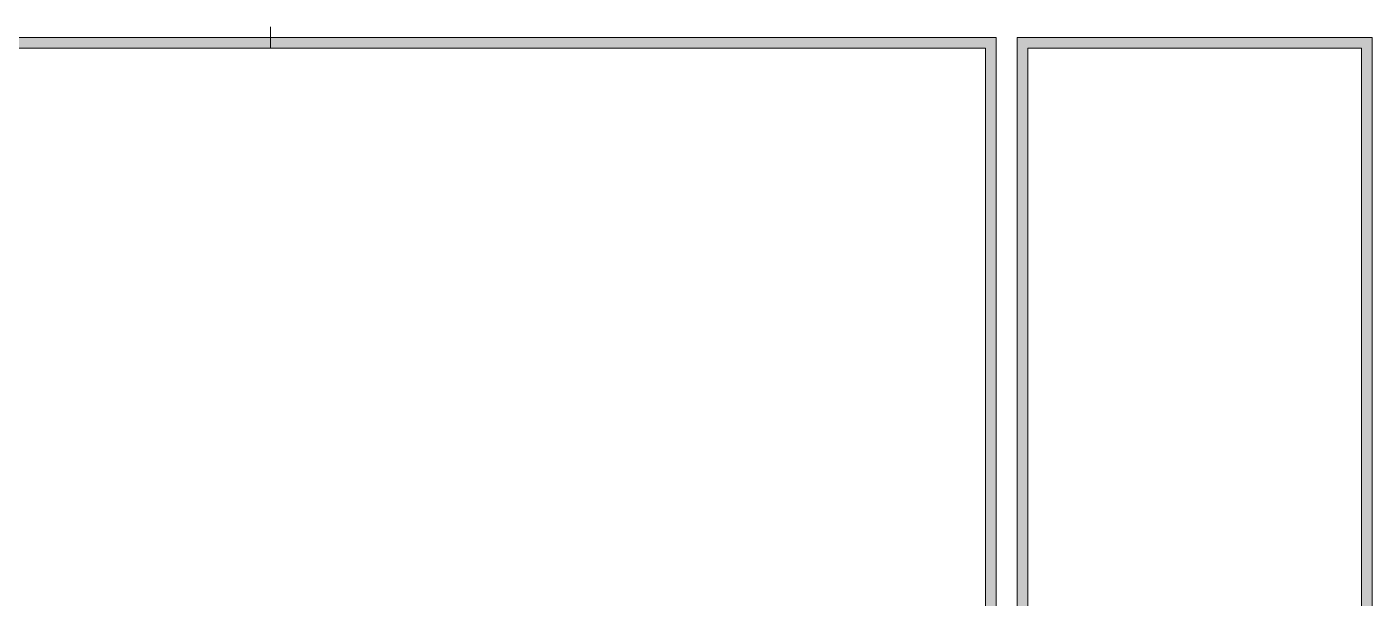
# Model space of a CAD drawing. Header units: inches. Extents: x -20.7 to 76.3, y -55.2 to 19.1.
# Drawn here: x 8.59 to 24.47, y 12.38 to 19.13 of the extents above; entities that cross this region are included whole.
import ezdxf

# ---------------------------------------------------------------- set-up
doc = ezdxf.new("R2010")
doc.units = ezdxf.units.IN
doc.header["$MEASUREMENT"] = 0
doc.layers.add('G-ANNO-TTLB', color=7, linetype='Continuous', lineweight=0)

msp = doc.modelspace()

# ---------------------------------------------------------------- hatches: boundary and pattern name
at = {"layer": 'G-ANNO-TTLB', "true_color": 0xff00ff, "transparency": 33554687}
h = msp.add_hatch(color=6, dxfattribs=at)
edge = h.paths.add_edge_path()
edge.add_spline(control_points=[(20.034, -15.135), (20.034, -15.135), (-20.666, -15.135), (-20.666, -15.135), (-20.666, -15.135), (-20.666, 19.001), (-20.666, 19.001), (-20.666, 19.001), (20.034, 19.001), (20.034, 19.001), (20.034, 19.001), (20.034, -15.135), (20.034, -15.135)], knot_values=[0, 0, 0, 0, 1, 1, 1, 2, 2, 2, 3, 3, 3, 4, 4, 4, 4], degree=3, periodic=0)
edge = h.paths.add_edge_path()
edge.add_spline(control_points=[(-20.541, 18.876), (-20.541, 18.876), (-20.541, -15.01), (-20.541, -15.01), (-20.541, -15.01), (19.909, -15.01), (19.909, -15.01), (19.909, -15.01), (19.909, 18.876), (19.909, 18.876), (19.909, 18.876), (-20.541, 18.876), (-20.541, 18.876)], knot_values=[0, 0, 0, 0, 1, 1, 1, 2, 2, 2, 3, 3, 3, 4, 4, 4, 4], degree=3, periodic=0)
edge.add_line((-20.541, 18.876), (-20.541, 18.876))
h = msp.add_hatch(color=6, dxfattribs=at)
edge = h.paths.add_edge_path()
edge.add_spline(control_points=[(24.473, 19.001), (24.473, 19.001), (24.473, -15.135), (24.473, -15.135), (24.473, -15.135), (20.285, -15.135), (20.285, -15.135), (20.285, -15.135), (20.285, 19.001), (20.285, 19.001), (20.285, 19.001), (24.473, 19.001), (24.473, 19.001)], knot_values=[0, 0, 0, 0, 1, 1, 1, 2, 2, 2, 3, 3, 3, 4, 4, 4, 4], degree=3, periodic=0)
edge = h.paths.add_edge_path()
edge.add_spline(control_points=[(24.348, 18.876), (24.348, 18.876), (20.41, 18.876), (20.41, 18.876), (20.41, 18.876), (20.41, -15.01), (20.41, -15.01), (20.41, -15.01), (24.348, -15.01), (24.348, -15.01), (24.348, -15.01), (24.348, 18.876), (24.348, 18.876)], knot_values=[0, 0, 0, 0, 1, 1, 1, 2, 2, 2, 3, 3, 3, 4, 4, 4, 4], degree=3, periodic=0)
edge.add_line((24.348, 18.876), (24.348, 18.876))

# ---------------------------------------------------------------- linework, layer by layer
at = {"layer": 'G-ANNO-TTLB', "color": 6, "lineweight": 9, "true_color": 0xff00ff}
for p, q in [((11.469, 18.876), (11.469, 19.126)), ((20.034, 19.001), (-20.666, 19.001)), ((20.034, -15.135), (20.034, 19.001)), ((24.473, 19.001), (20.285, 19.001)), ((20.285, 19.001), (20.285, -15.135)), ((24.473, -15.135), (24.473, 19.001)), ((19.909, 18.876), (-20.541, 18.876)), ((-20.541, 18.876), (19.909, 18.876)), ((19.909, -15.01), (19.909, 18.876)), ((19.909, 18.876), (19.909, -15.01)), ((20.41, -15.01), (20.41, 18.876)), ((20.41, 18.876), (24.348, 18.876)), ((24.348, 18.876), (24.348, -15.01))]:
    msp.add_line(p, q, dxfattribs=at)
at = {"layer": 'G-ANNO-TTLB'}
for points in [[(20.034, -15.135), (20.034, -15.135), (-20.666, -15.135), (-20.666, -15.135), (-20.666, -15.135), (-20.666, 19.001), (-20.666, 19.001), (-20.666, 19.001), (20.034, 19.001), (20.034, 19.001), (20.034, 19.001), (20.034, -15.135), (20.034, -15.135)], [(24.473, 19.001), (24.473, 19.001), (24.473, -15.135), (24.473, -15.135), (24.473, -15.135), (20.285, -15.135), (20.285, -15.135), (20.285, -15.135), (20.285, 19.001), (20.285, 19.001), (20.285, 19.001), (24.473, 19.001), (24.473, 19.001)], [(-20.541, 18.876), (-20.541, 18.876), (-20.541, -15.01), (-20.541, -15.01), (-20.541, -15.01), (19.909, -15.01), (19.909, -15.01), (19.909, -15.01), (19.909, 18.876), (19.909, 18.876), (19.909, 18.876), (-20.541, 18.876), (-20.541, 18.876)], [(24.348, 18.876), (24.348, 18.876), (20.41, 18.876), (20.41, 18.876), (20.41, 18.876), (20.41, -15.01), (20.41, -15.01), (20.41, -15.01), (24.348, -15.01), (24.348, -15.01), (24.348, -15.01), (24.348, 18.876), (24.348, 18.876)]]:
    msp.add_open_spline(points, degree=3, knots=[0, 0, 0, 0, 1, 1, 1, 2, 2, 2, 3, 3, 3, 4, 4, 4, 4], dxfattribs=at)

doc.saveas('drawing.dxf')
